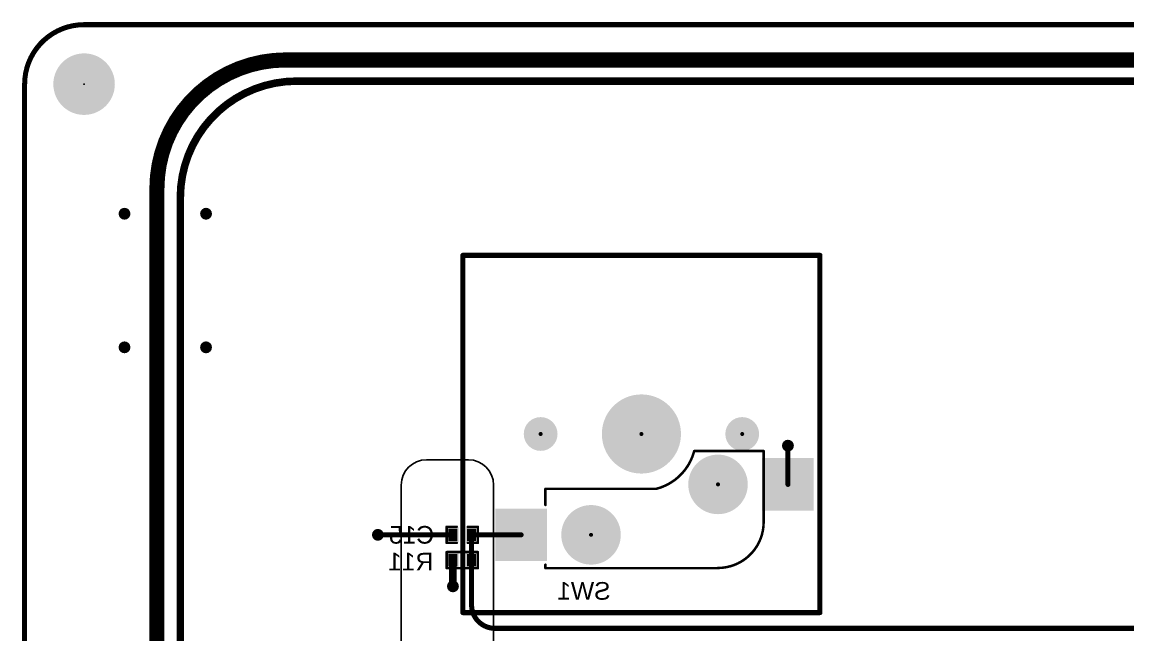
# Model space of a CAD drawing. Header units: inches. Extents: x 0 to 280, y 0 to 81.
# Drawn here: x -0.1 to 55.6, y 50.5 to 81.4 of the extents above; entities that cross this region are included whole.
import ezdxf

# ---------------------------------------------------------------- set-up
doc = ezdxf.new("R2010")
doc.units = ezdxf.units.IN
for name, color, linetype in [('Board Outline', 216, 'Continuous'), ('Bottom Layer', 5, 'Continuous'), ('Bottom Overlay', 54, 'Continuous'), ('Bottom Paste', 16, 'Continuous'), ('Bottom Solder', 6, 'Continuous'), ('Pad Holes', 156, 'Continuous'), ('Top Layer', 1, 'Continuous'), ('Top Overlay', 2, 'Continuous'), ('Top Solder', 216, 'Continuous'), ('Via Holes', 16, 'Continuous')]:
    doc.layers.add(name, color=color, linetype=linetype)
doc.styles.add('Arial', font='', dxfattribs={"height": 0.2})
doc.styles.get('Arial').set_extended_font_data('Arial')

# ---------------------------------------------------------------- blocks, each defined once
blk = doc.blocks.new('CPG151101S11_16_B_17')
at = {"layer": 'Bottom Layer'}
for points in [[(5.475, 3.815), (7.975, 3.815), (7.975, 1.265), (5.475, 1.265)], [(-7.975, 1.275), (-5.475, 1.275), (-5.475, -1.275), (-7.975, -1.275)]]:
    blk.add_hatch(color=5, dxfattribs=at).paths.add_polyline_path(points)
at = {"layer": 'Bottom Paste'}
for points in [[(5.475, 3.815), (7.975, 3.815), (7.975, 1.265), (5.475, 1.265)], [(-7.975, 1.275), (-5.475, 1.275), (-5.475, -1.275), (-7.975, -1.275)]]:
    blk.add_hatch(color=16, dxfattribs=at).paths.add_polyline_path(points)
at = {"layer": 'Bottom Solder'}
for points in [[(5.425, 3.865), (8.025, 3.865), (8.025, 1.215), (5.425, 1.215)], [(-8.025, 1.325), (-5.425, 1.325), (-5.425, -1.325), (-8.025, -1.325)]]:
    blk.add_hatch(color=6, dxfattribs=at).paths.add_polyline_path(points)
h = blk.add_hatch(color=6, dxfattribs=at)
edge = h.paths.add_edge_path()
edge.add_arc((3.2, 2.54), 0.102, 0, 360)
h = blk.add_hatch(color=6, dxfattribs=at)
edge = h.paths.add_edge_path()
edge.add_arc((-3.2, 0), 0.102, 0, 360)
h = blk.add_hatch(color=6, dxfattribs=at)
edge = h.paths.add_edge_path()
edge.add_arc((-4.42, -2.54), 0.102, 0, 360)
h = blk.add_hatch(color=6, dxfattribs=at)
edge = h.paths.add_edge_path()
edge.add_arc((0.66, -2.54), 0.102, 0, 360)
h = blk.add_hatch(color=6, dxfattribs=at)
edge = h.paths.add_edge_path()
edge.add_arc((5.74, -2.54), 0.102, 0, 360)
at = {"layer": 'Pad Holes'}
h = blk.add_hatch(color=7, dxfattribs=at)
edge = h.paths.add_edge_path()
edge.add_arc((3.2, 2.54), 1.5, 0, 360)
h = blk.add_hatch(color=7, dxfattribs=at)
edge = h.paths.add_edge_path()
edge.add_arc((-3.2, 0), 1.5, 0, 360)
h = blk.add_hatch(color=7, dxfattribs=at)
edge = h.paths.add_edge_path()
edge.add_arc((0.66, -2.54), 1.994, 0, 360)
h = blk.add_hatch(color=7, dxfattribs=at)
edge = h.paths.add_edge_path()
edge.add_arc((-4.42, -2.54), 0.851, 0, 360)
h = blk.add_hatch(color=7, dxfattribs=at)
edge = h.paths.add_edge_path()
edge.add_arc((5.74, -2.54), 0.851, 0, 360)
at = {"layer": 'Top Solder'}
h = blk.add_hatch(color=216, dxfattribs=at)
edge = h.paths.add_edge_path()
edge.add_arc((3.2, 2.54), 0.102, 0, 360)
h = blk.add_hatch(color=216, dxfattribs=at)
edge = h.paths.add_edge_path()
edge.add_arc((-3.2, 0), 0.102, 0, 360)
h = blk.add_hatch(color=216, dxfattribs=at)
edge = h.paths.add_edge_path()
edge.add_arc((-4.42, -2.54), 0.102, 0, 360)
h = blk.add_hatch(color=216, dxfattribs=at)
edge = h.paths.add_edge_path()
edge.add_arc((0.66, -2.54), 0.102, 0, 360)
h = blk.add_hatch(color=216, dxfattribs=at)
edge = h.paths.add_edge_path()
edge.add_arc((5.74, -2.54), 0.102, 0, 360)
at = {"layer": 'Bottom Overlay'}
for points in [[(-5.5, 1.906, 0.127, 0.127, -0.414214), (-3.196, 4.21, 0.127, 0.127, 0)], [(5.5, 4.22, 0.127, 0.127, 0), (-3.186, 4.22, 0.127, 0.127, 0)], [(5.5, 4.22, 0.127, 0.127, -0.414214), (5.49, 4.21, 0.127, 0.127, 0)], [(5.5, 4.22, 0.127, 0.127, 0), (5.5, 4.046, 0.127, 0.127, 0)], [(-5.5, 1.906, 0.127, 0.127, 0), (-5.5, -1.506, 0.127, 0.127, 0)], [(5.5, 1.034, 0.127, 0.127, 0), (5.5, 0.47, 0.127, 0.127, 0)], [(-2, -1.68, 0.127, 0.127, -0.271686), (-0.1, 0.22, 0.127, 0.127, 0)], [(0.15, 0.22, 0.127, 0.127, 0), (-0.1, 0.22, 0.127, 0.127, 0)], [(1.19, 0.22, 0.127, 0.127, 0), (0.15, 0.22, 0.127, 0.127, 0)], [(5.5, 0.22, 0.127, 0.127, 0), (1.19, 0.22, 0.127, 0.127, 0)], [(5.5, 0.47, 0.127, 0.127, 0), (5.5, 0.47, 0.127, 0.127, 0)], [(5.5, 0.47, 0.127, 0.127, 0), (5.5, 0.22, 0.127, 0.127, 0)], [(-5.5, -1.506, 0.127, 0.127, 0), (-5.5, -1.68, 0.127, 0.127, 0)], [(-2, -1.68, 0.127, 0.127, 0), (-5.5, -1.68, 0.127, 0.127, 0)]]:
    blk.add_lwpolyline(points, format="xyseb", dxfattribs=at)
for points in [[(-3.228, 4.21, 0.0635, 0.0635, 1), (-3.165, 4.21, 0.0635, 0.0635, 1)], [(-3.218, 4.22, 0.0635, 0.0635, 1), (-3.155, 4.22, 0.0635, 0.0635, 1)], [(5.458, 4.21, 0.0635, 0.0635, 1), (5.522, 4.21, 0.0635, 0.0635, 1)], [(5.468, 4.22, 0.0635, 0.0635, 1), (5.532, 4.22, 0.0635, 0.0635, 1)], [(5.468, 4.22, 0.0635, 0.0635, 1), (5.532, 4.22, 0.0635, 0.0635, 1)], [(5.468, 4.22, 0.0635, 0.0635, 1), (5.532, 4.22, 0.0635, 0.0635, 1)], [(5.468, 4.046, 0.0635, 0.0635, 1), (5.532, 4.046, 0.0635, 0.0635, 1)], [(-5.532, 1.906, 0.0635, 0.0635, 1), (-5.468, 1.906, 0.0635, 0.0635, 1)], [(-5.532, 1.906, 0.0635, 0.0635, 1), (-5.468, 1.906, 0.0635, 0.0635, 1)], [(5.468, 1.034, 0.0635, 0.0635, 1), (5.532, 1.034, 0.0635, 0.0635, 1)], [(-0.132, 0.22, 0.0635, 0.0635, 1), (-0.068, 0.22, 0.0635, 0.0635, 1)], [(-0.132, 0.22, 0.0635, 0.0635, 1), (-0.068, 0.22, 0.0635, 0.0635, 1)], [(0.118, 0.22, 0.0635, 0.0635, 1), (0.182, 0.22, 0.0635, 0.0635, 1)], [(0.118, 0.22, 0.0635, 0.0635, 1), (0.182, 0.22, 0.0635, 0.0635, 1)], [(1.158, 0.22, 0.0635, 0.0635, 1), (1.222, 0.22, 0.0635, 0.0635, 1)], [(1.158, 0.22, 0.0635, 0.0635, 1), (1.222, 0.22, 0.0635, 0.0635, 1)], [(5.468, 0.47, 0.0635, 0.0635, 1), (5.532, 0.47, 0.0635, 0.0635, 1)], [(5.468, 0.47, 0.0635, 0.0635, 1), (5.532, 0.47, 0.0635, 0.0635, 1)], [(5.468, 0.47, 0.0635, 0.0635, 1), (5.532, 0.47, 0.0635, 0.0635, 1)], [(5.468, 0.47, 0.0635, 0.0635, 1), (5.532, 0.47, 0.0635, 0.0635, 1)], [(5.468, 0.22, 0.0635, 0.0635, 1), (5.532, 0.22, 0.0635, 0.0635, 1)], [(5.468, 0.22, 0.0635, 0.0635, 1), (5.532, 0.22, 0.0635, 0.0635, 1)], [(-5.532, -1.506, 0.0635, 0.0635, 1), (-5.468, -1.506, 0.0635, 0.0635, 1)], [(-5.532, -1.506, 0.0635, 0.0635, 1), (-5.468, -1.506, 0.0635, 0.0635, 1)], [(-5.532, -1.68, 0.0635, 0.0635, 1), (-5.468, -1.68, 0.0635, 0.0635, 1)], [(-5.532, -1.68, 0.0635, 0.0635, 1), (-5.468, -1.68, 0.0635, 0.0635, 1)], [(-2.032, -1.68, 0.0635, 0.0635, 1), (-1.968, -1.68, 0.0635, 0.0635, 1)], [(-2.032, -1.68, 0.0635, 0.0635, 1), (-1.968, -1.68, 0.0635, 0.0635, 1)]]:
    blk.add_lwpolyline(points, format="xyseb", close=True, dxfattribs=at)
blk = doc.blocks.new('____0402_B_42')
at = {"layer": 'Bottom Layer'}
for points in [[(-0.241, 0.317), (-0.241, -0.318), (-0.699, -0.318), (-0.699, 0.317)], [(0.699, 0.317), (0.699, -0.318), (0.241, -0.318), (0.241, 0.317)]]:
    blk.add_hatch(color=5, dxfattribs=at).paths.add_polyline_path(points)
at = {"layer": 'Bottom Paste'}
for points in [[(-0.241, 0.317), (-0.241, -0.318), (-0.699, -0.318), (-0.699, 0.317)], [(0.699, 0.317), (0.699, -0.318), (0.241, -0.318), (0.241, 0.317)]]:
    blk.add_hatch(color=16, dxfattribs=at).paths.add_polyline_path(points)
at = {"layer": 'Bottom Solder'}
for points in [[(-0.181, 0.377), (-0.181, -0.377), (-0.758, -0.377), (-0.758, 0.377)], [(0.758, 0.377), (0.758, -0.377), (0.181, -0.377), (0.181, 0.377)]]:
    blk.add_hatch(color=6, dxfattribs=at).paths.add_polyline_path(points)
at = {"layer": 'Bottom Overlay'}
for points in [[(-0.787, -0.406, 0.127, 0.127, 0), (-0.787, 0.406, 0.127, 0.127, 0)], [(-0.787, 0.406, 0.127, 0.127, 0), (-0.279, 0.406, 0.127, 0.127, 0)], [(0.279, 0.406, 0.127, 0.127, 0), (0.787, 0.406, 0.127, 0.127, 0)], [(0.787, -0.406, 0.127, 0.127, 0), (0.787, 0.406, 0.127, 0.127, 0)], [(-0.787, -0.406, 0.127, 0.127, 0), (-0.279, -0.406, 0.127, 0.127, 0)], [(0.279, -0.406, 0.127, 0.127, 0), (0.787, -0.406, 0.127, 0.127, 0)]]:
    blk.add_lwpolyline(points, format="xyseb", dxfattribs=at)
for points in [[(-0.819, 0.406, 0.0635, 0.0635, 1), (-0.756, 0.406, 0.0635, 0.0635, 1)], [(-0.819, 0.406, 0.0635, 0.0635, 1), (-0.756, 0.406, 0.0635, 0.0635, 1)], [(-0.311, 0.406, 0.0635, 0.0635, 1), (-0.248, 0.406, 0.0635, 0.0635, 1)], [(0.248, 0.406, 0.0635, 0.0635, 1), (0.311, 0.406, 0.0635, 0.0635, 1)], [(0.756, 0.406, 0.0635, 0.0635, 1), (0.819, 0.406, 0.0635, 0.0635, 1)], [(0.756, 0.406, 0.0635, 0.0635, 1), (0.819, 0.406, 0.0635, 0.0635, 1)], [(-0.819, -0.406, 0.0635, 0.0635, 1), (-0.756, -0.406, 0.0635, 0.0635, 1)], [(-0.819, -0.406, 0.0635, 0.0635, 1), (-0.756, -0.406, 0.0635, 0.0635, 1)], [(-0.311, -0.406, 0.0635, 0.0635, 1), (-0.248, -0.406, 0.0635, 0.0635, 1)], [(0.248, -0.406, 0.0635, 0.0635, 1), (0.311, -0.406, 0.0635, 0.0635, 1)], [(0.756, -0.406, 0.0635, 0.0635, 1), (0.819, -0.406, 0.0635, 0.0635, 1)], [(0.756, -0.406, 0.0635, 0.0635, 1), (0.819, -0.406, 0.0635, 0.0635, 1)]]:
    blk.add_lwpolyline(points, format="xyseb", close=True, dxfattribs=at)
blk = doc.blocks.new('R___0402_B_100')
at = {"layer": 'Bottom Layer'}
for points in [[(-0.241, 0.317), (-0.241, -0.318), (-0.699, -0.318), (-0.699, 0.317)], [(0.699, 0.317), (0.699, -0.318), (0.241, -0.318), (0.241, 0.317)]]:
    blk.add_hatch(color=5, dxfattribs=at).paths.add_polyline_path(points)
at = {"layer": 'Bottom Paste'}
for points in [[(-0.241, 0.317), (-0.241, -0.318), (-0.699, -0.318), (-0.699, 0.317)], [(0.699, 0.317), (0.699, -0.318), (0.241, -0.318), (0.241, 0.317)]]:
    blk.add_hatch(color=16, dxfattribs=at).paths.add_polyline_path(points)
at = {"layer": 'Bottom Solder'}
for points in [[(-0.186, 0.373), (-0.186, -0.373), (-0.754, -0.373), (-0.754, 0.373)], [(0.754, 0.373), (0.754, -0.373), (0.186, -0.373), (0.186, 0.373)]]:
    blk.add_hatch(color=6, dxfattribs=at).paths.add_polyline_path(points)
at = {"layer": 'Bottom Overlay'}
for points in [[(-0.787, -0.406, 0.127, 0.127, 0), (-0.787, 0.406, 0.127, 0.127, 0)], [(-0.787, 0.406, 0.127, 0.127, 0), (0.787, 0.406, 0.127, 0.127, 0)], [(-0.813, 0.432, 0.00323, 0.00323, 0), (0.813, 0.432, 0.00323, 0.00323, 0)], [(0.787, -0.406, 0.127, 0.127, 0), (0.787, 0.406, 0.127, 0.127, 0)], [(-0.787, -0.406, 0.127, 0.127, 0), (0.787, -0.406, 0.127, 0.127, 0)]]:
    blk.add_lwpolyline(points, format="xyseb", dxfattribs=at)
for points in [[(-0.819, 0.406, 0.0635, 0.0635, 1), (-0.756, 0.406, 0.0635, 0.0635, 1)], [(-0.819, 0.406, 0.0635, 0.0635, 1), (-0.756, 0.406, 0.0635, 0.0635, 1)], [(-0.814, 0.432, 0.00161, 0.00161, 1), (-0.812, 0.432, 0.00161, 0.00161, 1)], [(0.756, 0.406, 0.0635, 0.0635, 1), (0.819, 0.406, 0.0635, 0.0635, 1)], [(0.756, 0.406, 0.0635, 0.0635, 1), (0.819, 0.406, 0.0635, 0.0635, 1)], [(0.812, 0.432, 0.00161, 0.00161, 1), (0.814, 0.432, 0.00161, 0.00161, 1)], [(-0.819, -0.406, 0.0635, 0.0635, 1), (-0.756, -0.406, 0.0635, 0.0635, 1)], [(-0.819, -0.406, 0.0635, 0.0635, 1), (-0.756, -0.406, 0.0635, 0.0635, 1)], [(0.756, -0.406, 0.0635, 0.0635, 1), (0.819, -0.406, 0.0635, 0.0635, 1)], [(0.756, -0.406, 0.0635, 0.0635, 1), (0.819, -0.406, 0.0635, 0.0635, 1)]]:
    blk.add_lwpolyline(points, format="xyseb", close=True, dxfattribs=at)

msp = doc.modelspace()

# ---------------------------------------------------------------- hatches: boundary and pattern name
at = {"layer": 'Bottom Layer'}
h = msp.add_hatch(color=5, dxfattribs=at)
edge = h.paths.add_edge_path()
edge.add_arc((5.034, 71.755), 0.3, 0, 360)
h = msp.add_hatch(color=5, dxfattribs=at)
edge = h.paths.add_edge_path()
edge.add_arc((9.144, 71.755), 0.3, 0, 360)
h = msp.add_hatch(color=5, dxfattribs=at)
edge = h.paths.add_edge_path()
edge.add_arc((5.034, 65.025), 0.3, 0, 360)
h = msp.add_hatch(color=5, dxfattribs=at)
edge = h.paths.add_edge_path()
edge.add_arc((9.144, 65.025), 0.3, 0, 360)
h = msp.add_hatch(color=5, dxfattribs=at)
edge = h.paths.add_edge_path()
edge.add_arc((38.475, 60.071), 0.3, 0, 360)
h = msp.add_hatch(color=5, dxfattribs=at)
edge = h.paths.add_edge_path()
edge.add_arc((17.805, 55.58), 0.3, 0, 360)
h = msp.add_hatch(color=5, dxfattribs=at)
edge = h.paths.add_edge_path()
edge.add_arc((21.589, 52.986), 0.3, 0, 360)
at = {"layer": 'Bottom Solder'}
h = msp.add_hatch(color=6, dxfattribs=at)
edge = h.paths.add_edge_path()
edge.add_arc((2.997, 78.283), 0.0508, 0, 360)
at = {"layer": 'Pad Holes'}
h = msp.add_hatch(color=7, dxfattribs=at)
edge = h.paths.add_edge_path()
edge.add_arc((2.997, 78.283), 1.55, 0, 360)
at = {"layer": 'Top Layer'}
h = msp.add_hatch(color=1, dxfattribs=at)
edge = h.paths.add_edge_path()
edge.add_arc((5.034, 71.755), 0.3, 0, 360)
h = msp.add_hatch(color=1, dxfattribs=at)
edge = h.paths.add_edge_path()
edge.add_arc((9.144, 71.755), 0.3, 0, 360)
h = msp.add_hatch(color=1, dxfattribs=at)
edge = h.paths.add_edge_path()
edge.add_arc((5.034, 65.025), 0.3, 0, 360)
h = msp.add_hatch(color=1, dxfattribs=at)
edge = h.paths.add_edge_path()
edge.add_arc((9.144, 65.025), 0.3, 0, 360)
h = msp.add_hatch(color=1, dxfattribs=at)
edge = h.paths.add_edge_path()
edge.add_arc((38.475, 60.071), 0.3, 0, 360)
h = msp.add_hatch(color=1, dxfattribs=at)
edge = h.paths.add_edge_path()
edge.add_arc((17.805, 55.58), 0.3, 0, 360)
h = msp.add_hatch(color=1, dxfattribs=at)
edge = h.paths.add_edge_path()
edge.add_arc((21.589, 52.986), 0.3, 0, 360)
at = {"layer": 'Top Solder'}
h = msp.add_hatch(color=216, dxfattribs=at)
edge = h.paths.add_edge_path()
edge.add_arc((2.997, 78.283), 0.0508, 0, 360)
at = {"layer": 'Via Holes'}
h = msp.add_hatch(color=7, dxfattribs=at)
edge = h.paths.add_edge_path()
edge.add_arc((5.034, 71.755), 0.15, 0, 360)
h = msp.add_hatch(color=7, dxfattribs=at)
edge = h.paths.add_edge_path()
edge.add_arc((9.144, 71.755), 0.15, 0, 360)
h = msp.add_hatch(color=7, dxfattribs=at)
edge = h.paths.add_edge_path()
edge.add_arc((5.034, 65.025), 0.15, 0, 360)
h = msp.add_hatch(color=7, dxfattribs=at)
edge = h.paths.add_edge_path()
edge.add_arc((9.144, 65.025), 0.15, 0, 360)
h = msp.add_hatch(color=7, dxfattribs=at)
edge = h.paths.add_edge_path()
edge.add_arc((38.475, 60.071), 0.15, 0, 360)
h = msp.add_hatch(color=7, dxfattribs=at)
edge = h.paths.add_edge_path()
edge.add_arc((17.805, 55.58), 0.15, 0, 360)
h = msp.add_hatch(color=7, dxfattribs=at)
edge = h.paths.add_edge_path()
edge.add_arc((21.589, 52.986), 0.15, 0, 360)

# ---------------------------------------------------------------- linework, layer by layer
at = {"layer": 'Board Outline'}
for points in [[(0, 78.283, 0.254, 0.254, -0.414214), (2.997, 81.28, 0.254, 0.254, 0)], [(2.997, 81.28, 0.254, 0.254, 0), (276.403, 81.28, 0.254, 0.254, 0)], [(0, 2.997, 0.254, 0.254, 0), (0, 78.283, 0.254, 0.254, 0)]]:
    msp.add_lwpolyline(points, format="xyseb", dxfattribs=at)
for points in [[(2.934, 81.28, 0.127, 0.127, 1), (3.061, 81.28, 0.127, 0.127, 1)], [(2.934, 81.28, 0.127, 0.127, 1), (3.061, 81.28, 0.127, 0.127, 1)], [(-0.064, 78.283, 0.127, 0.127, 1), (0.064, 78.283, 0.127, 0.127, 1)], [(-0.064, 78.283, 0.127, 0.127, 1), (0.064, 78.283, 0.127, 0.127, 1)]]:
    msp.add_lwpolyline(points, format="xyseb", close=True, dxfattribs=at)
at = {"layer": 'Bottom Layer'}
for points in [[(38.475, 58.12, 0.254, 0.254, 0), (38.475, 60.071, 0.254, 0.254, 0)], [(17.805, 55.58, 0.254, 0.254, 0), (21.589, 55.58, 0.254, 0.254, 0)], [(22.529, 55.58, 0.254, 0.254, 0), (25.025, 55.58, 0.254, 0.254, 0)], [(22.529, 54.305, 0.254, 0.254, 0), (22.529, 55.58, 0.254, 0.254, 0)], [(21.589, 52.986, 0.381, 0.381, 0), (21.589, 54.305, 0.381, 0.381, 0)], [(22.529, 52.045, 0.254, 0.254, 0), (22.529, 54.305, 0.254, 0.254, 0)], [(23.704, 50.87, 0.254, 0.254, -0.414214), (22.529, 52.045, 0.254, 0.254, 0)], [(23.704, 50.87, 0.254, 0.254, 0), (110.985, 50.87, 0.254, 0.254, 0)]]:
    msp.add_lwpolyline(points, format="xyseb", dxfattribs=at)
for points in [[(38.412, 60.071, 0.127, 0.127, 1), (38.539, 60.071, 0.127, 0.127, 1)], [(38.412, 58.12, 0.127, 0.127, 1), (38.539, 58.12, 0.127, 0.127, 1)], [(17.741, 55.58, 0.127, 0.127, 1), (17.868, 55.58, 0.127, 0.127, 1)], [(21.526, 55.58, 0.127, 0.127, 1), (21.653, 55.58, 0.127, 0.127, 1)], [(22.466, 55.58, 0.127, 0.127, 1), (22.593, 55.58, 0.127, 0.127, 1)], [(22.466, 55.58, 0.127, 0.127, 1), (22.593, 55.58, 0.127, 0.127, 1)], [(24.961, 55.58, 0.127, 0.127, 1), (25.088, 55.58, 0.127, 0.127, 1)], [(21.494, 54.305, 0.191, 0.191, 1), (21.685, 54.305, 0.191, 0.191, 1)], [(22.466, 54.305, 0.127, 0.127, 1), (22.593, 54.305, 0.127, 0.127, 1)], [(22.466, 54.305, 0.127, 0.127, 1), (22.593, 54.305, 0.127, 0.127, 1)], [(21.494, 52.986, 0.191, 0.191, 1), (21.685, 52.986, 0.191, 0.191, 1)], [(22.466, 52.045, 0.127, 0.127, 1), (22.593, 52.045, 0.127, 0.127, 1)], [(22.466, 52.045, 0.127, 0.127, 1), (22.593, 52.045, 0.127, 0.127, 1)], [(23.641, 50.87, 0.127, 0.127, 1), (23.768, 50.87, 0.127, 0.127, 1)], [(23.641, 50.87, 0.127, 0.127, 1), (23.768, 50.87, 0.127, 0.127, 1)]]:
    msp.add_lwpolyline(points, format="xyseb", close=True, dxfattribs=at)
at = {"layer": 'Top Layer'}
for p, q in [((22.366, 59.36), (20.255, 59.36)), ((18.985, 58.09), (18.985, 17.404)), ((23.636, 33.66), (23.636, 58.09))]:
    msp.add_line(p, q, dxfattribs=at)
for points in [[(6.667, 73.015, 0.762, 0.762, -0.414214), (13.154, 79.502, 0.762, 0.762, 0)], [(13.154, 79.502, 0.762, 0.762, 0), (96.469, 79.502, 0.762, 0.762, 0)], [(7.849, 72.577, 0.381, 0.381, -0.414214), (13.707, 78.435, 0.381, 0.381, 0)], [(13.707, 78.435, 0.381, 0.381, 0), (93.708, 78.435, 0.381, 0.381, 0)], [(6.667, 40.19, 0.762, 0.762, 0), (6.667, 73.015, 0.762, 0.762, 0)], [(7.849, 39.065, 0.381, 0.381, 0), (7.849, 72.577, 0.381, 0.381, 0)]]:
    msp.add_lwpolyline(points, format="xyseb", dxfattribs=at)
for points in [[(12.964, 79.502, 0.381, 0.381, 1), (13.345, 79.502, 0.381, 0.381, 1)], [(12.964, 79.502, 0.381, 0.381, 1), (13.345, 79.502, 0.381, 0.381, 1)], [(13.612, 78.435, 0.191, 0.191, 1), (13.802, 78.435, 0.191, 0.191, 1)], [(13.612, 78.435, 0.191, 0.191, 1), (13.802, 78.435, 0.191, 0.191, 1)], [(6.477, 73.015, 0.381, 0.381, 1), (6.858, 73.015, 0.381, 0.381, 1)], [(6.477, 73.015, 0.381, 0.381, 1), (6.858, 73.015, 0.381, 0.381, 1)], [(7.753, 72.577, 0.191, 0.191, 1), (7.944, 72.577, 0.191, 0.191, 1)], [(7.753, 72.577, 0.191, 0.191, 1), (7.944, 72.577, 0.191, 0.191, 1)]]:
    msp.add_lwpolyline(points, format="xyseb", close=True, dxfattribs=at)
for centre, start, end in [((20.255, 58.09), 90, 180), ((22.366, 58.09), 0, 90)]:
    msp.add_arc(centre, 1.27, start, end, dxfattribs=at)
at = {"layer": 'Top Overlay'}
for points in [[(22.09, 69.66, 0.254, 0.254, 0), (40.09, 69.66, 0.254, 0.254, 0)], [(22.09, 51.66, 0.254, 0.254, 0), (22.09, 69.66, 0.254, 0.254, 0)], [(40.09, 51.66, 0.254, 0.254, 0), (40.09, 69.66, 0.254, 0.254, 0)], [(22.09, 51.66, 0.254, 0.254, 0), (40.09, 51.66, 0.254, 0.254, 0)]]:
    msp.add_lwpolyline(points, format="xyseb", dxfattribs=at)
for points in [[(22.026, 69.66, 0.127, 0.127, 1), (22.153, 69.66, 0.127, 0.127, 1)], [(22.026, 69.66, 0.127, 0.127, 1), (22.153, 69.66, 0.127, 0.127, 1)], [(40.026, 69.66, 0.127, 0.127, 1), (40.153, 69.66, 0.127, 0.127, 1)], [(40.026, 69.66, 0.127, 0.127, 1), (40.153, 69.66, 0.127, 0.127, 1)], [(22.026, 51.66, 0.127, 0.127, 1), (22.153, 51.66, 0.127, 0.127, 1)], [(22.026, 51.66, 0.127, 0.127, 1), (22.153, 51.66, 0.127, 0.127, 1)], [(40.026, 51.66, 0.127, 0.127, 1), (40.153, 51.66, 0.127, 0.127, 1)], [(40.026, 51.66, 0.127, 0.127, 1), (40.153, 51.66, 0.127, 0.127, 1)]]:
    msp.add_lwpolyline(points, format="xyseb", close=True, dxfattribs=at)

# ---------------------------------------------------------------- block references
at = {"rotation": 180}
msp.add_blockref('CPG151101S11_16_B_17', (31.75, 58.12), dxfattribs=at)
for name, p in [('____0402_B_42', (22.059, 55.58)), ('R___0402_B_100', (22.059, 54.305))]:
    msp.add_blockref(name, p)

# ---------------------------------------------------------------- texts
at = {"layer": 'Bottom Overlay', "style": 'Arial', "text_generation_flag": 2}
for s, p in [('C15', (20.643, 55.136)), ('R11', (20.597, 53.785)), ('SW1', (29.536, 52.311))]:
    msp.add_text(s, height=0.889, dxfattribs=at).set_placement(p)

doc.saveas('drawing.dxf')
